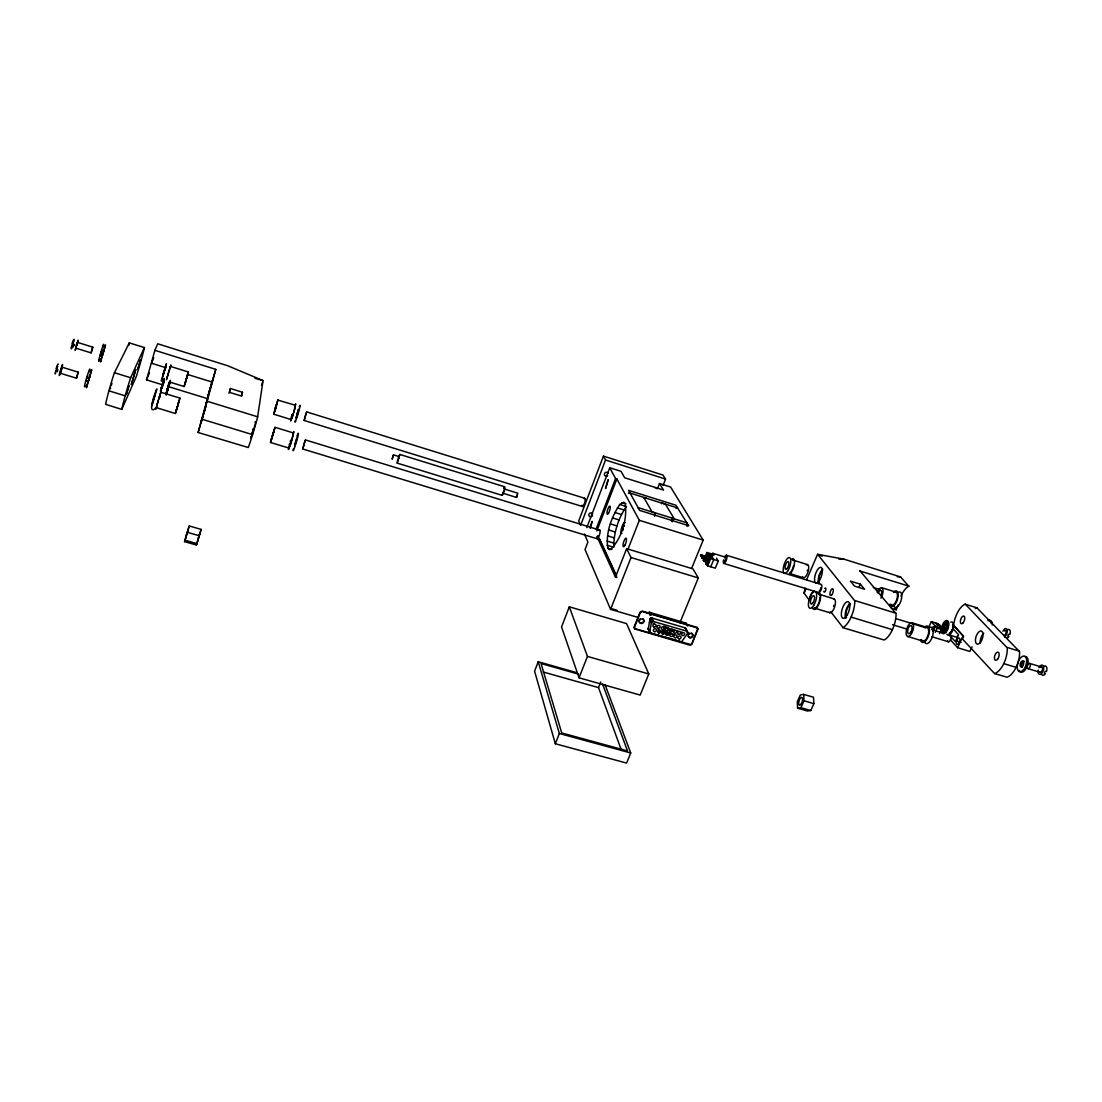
<?xml version="1.0" encoding="UTF-8"?>
<svg xmlns="http://www.w3.org/2000/svg" width="1102" height="1102" viewBox="0 0 1102 1102"><rect width="100%" height="100%" fill="white"/><g stroke="black" fill="none" stroke-linecap="round" stroke-linejoin="round"><path stroke-width="1.5" d="M393.483 454.933L392.133 459.176L393.442 454.837L399.2 456.614L397.891 460.25M290.115 445.318L288.903 448.059L288.986 446.916M168.606 386.43L169.35 384.13L168.73 386.444M170.3 367.613L170.521 366.429L188.428 371.994L186.651 378.165L188.428 371.994M275.032 427.383L270.486 442.467L275.004 427.287L293.407 432.934L292.154 438.775M292.002 417.534L291.08 419.545L273.723 414.187L277.814 400.095L295.336 405.26L294.633 408.911M687.042 625.137L685.596 622.974L649.918 612.423L647.191 613.359M647.976 628.65L650.593 632.989L681.518 641.929L687.758 633.195L685.1 627.823L652.012 618.057L649.794 619.365L648.348 629.27M668.831 634.339L668.597 632.796M58.31 364.197C58.447 362.296 54.15 370.327 57.841 369.501L57.235 371.787C55.1 368.894 54.577 375.768 55.61 373.55M60.073 373.096L61.877 367.09L78.228 372.187L76.424 378.179L60.1 373.206L61.009 370.961M607.106 545.242L613.773 547.267C613.649 532.941 618.167 518.298 626.418 506.576L619.751 504.509C611.472 517.045 605.48 532.996 607.808 548.135L609.117 549.554L610.935 549.347C621.845 537.597 627.451 519.29 625.206 503.421L623.828 502.168L619.751 504.509M76.52 378.082L78.201 372.077M157.324 403.911L156.36 407.657L175.397 413.512L179.915 398.097L160.878 392.257L160.093 394.544M667.826 627.644L664.589 626.459L665.525 628.898A1.598 1.446 -25.6 0 0 666.958 630.799A1.598 1.446 -25.6 0 0 668.473 628.732L668.363 628.512M672.427 630.248L672.495 630.936L672.068 629.035L674.686 630.316M76.19 345.932L75.776 348.136L91.108 352.888L92.775 347.144L77.443 342.378L76.396 345.188M671.504 521.246L672.027 518.174A7.383 2.135 -72.5 0 1 672.261 521.825M210.62 386.83L198.112 432.494L248.267 447.522A20.635 0.799 -73.5 0 0 257.592 417.203L263.047 380.589L227.687 365.74L157.682 343.769L154.9 350.312L146.538 379.873L162.903 384.915M129.347 342.722L114.264 373.11A21.076 1.033 -73.8 0 0 105.627 404.338L121.771 409.393L136.221 376.719A19.836 0.73 -73.8 0 0 144.403 347.598L129.333 342.887A19.877 0.923 -73.8 0 1 128.782 345.477M156.608 407.272C142.861 420.978 162.71 372.476 155.106 394.943M121.771 409.393L121.799 409.228A21.021 0.826 -73.7 0 1 130.504 378.11L144.431 347.433M169.515 381.995L184.158 386.526L186.252 379.212M898.185 604.709L896.284 609.764L891.366 608.249M160.616 390.742L161.87 386.554M161.044 389.598L161.787 386.83L160.878 390.535M809.515 600.549L804.088 593.165L805.025 588.137M242.468 392.257L241.737 396.155L229.56 392.381L230.401 388.496L242.468 392.257L241.517 395.398M637.934 629.49L634.573 628.402L634.201 626.749L640.069 612.12L642.135 611.045L697.18 627.437L697.511 629.09L691.808 644.091L689.769 645.152L634.821 628.953L634.449 627.286L640.317 612.657L642.397 611.582L697.47 627.988L697.8 629.641L691.808 644.091M296.975 438.389L296.975 437.494M293.27 448.9C291.672 458.06 300.254 430.744 298.022 433.43M89.455 371.801C91.976 359.569 81.865 392.147 85.212 386.003M167.463 390.866C163.702 403.511 169.364 383.22 167.532 390.728M295.198 420.427C293.628 429.863 303.05 397.96 299.221 406.886M296.355 417.093L296.259 418.03L296.672 417.19M291.272 417.989L291.08 419.545M103.299 346.992C105.806 334.374 95.213 370.782 99.814 359.032M687.758 633.195L686.849 631.184L652.839 621.321L651.392 622.685L649.698 632.355M250.939 436.75L250.733 438.1L251.242 437.012M288.876 446.696L288.449 449.575L290.405 444.505M73.682 341.592C75.928 334.953 69.743 344.926 73.696 344.568L73.131 346.731C70.087 344.802 71.175 352.351 72.209 346.689M162.71 383.895L162.118 385.672L162.449 385.011M291.052 418.347L290.652 420.964L292.25 416.845M164.212 380.589L164.005 380.906M86.452 379.887L86.411 381.196M102.018 350.601L101.398 352.957M168.454 387.394L168.689 385.92M289.247 445.663L289.647 444.065M291.41 417.355L292.002 415.027M397.684 459.727L397.23 463.115L501.975 495.294M110.365 388.882L110.599 387.918M255.788 421.846L255.072 424.587M61.464 369.39L61.877 367.09M170.287 367.448L170.948 364.969L169.088 370.851M296.782 439.257L294.826 445.594M168.84 385.934L168.537 387.022M166.03 365.451L166.457 363.564L163.371 373.371M162.697 384.116L164.281 378.468L162.214 385.383M160.892 392.615L161.333 390.714L159.322 397.064M197.713 540.517L197.506 541.316L198.098 539.773M100.764 353.673L100.241 356.194L100.888 354.596M203.65 414.035L215.772 369.363L154.9 350.312M294.826 444.037L295.281 442.343M211.667 383.124L211.956 382.022L187.45 374.404M295.804 417.892L296.08 416.887M289.358 444.767L289.895 443.169M161.071 390.879L161.374 389.777M291.507 416.556L292.058 414.49M197.823 540.09L198.635 537.197M199.655 534.442L199.889 533.203L198.911 536.302M196.39 545.022L201.129 529.387L189.268 525.957L188.676 527.431L184.557 541.633L196.39 545.022L201.129 529.387M165.823 366.208L163.978 372.366M166.471 391.981L166.03 393.731L166.622 391.968M169.102 383.51L169.543 381.733L169.116 382.959M160.41 391.293L161.099 388.978M157.09 404.751L155.905 409.255M163.027 384.24L163.702 381.857M166.457 379.859L167.201 377.311M187.85 530.792L188.166 529.539L184.557 541.633M186.031 536.591L185.646 538.052L186.307 536.123M189.268 525.957L187.492 532.376L199.393 535.792M251.821 433.32L252.124 432.246M294.165 410.647L295.763 403.828L294.647 406.28M294.661 409.228L293.903 411.569M57.194 368.908L55.596 371.291M61.437 370.203C65.982 351.304 55.169 386.898 61.023 371.594M76.823 345.339L77.443 342.378M76.988 345.394L78.077 340.16L75.129 350.353L76.203 347.915M162.517 384.612L162.517 384.378M163.068 383L163.922 380.052L162.641 383.661M161.815 388.4L162.462 386.113M163.716 382.49L163.33 383.84M166.967 390.383L167.573 388.703M168.275 386.306L168.881 384.019L168.151 386.292M167.766 389.309L167.16 391.596L168.386 387.876M169.405 384.24L170.438 380.383L169.212 384.887M516.755 495.17L516.521 497.429L517.816 493.186L503.917 488.902M166.691 378.992L167.449 376.443M186.059 536.467L187.216 532.459M275.321 408.084L274.577 411.322L275.555 408.718M87.402 378.165L87.664 377.256M160.837 389.736L161.291 388.276M162.876 383.703L163.316 382.256L162.903 382.986M157.063 404.696L157.586 403.001M159.652 396.995L159.9 396.1M167.284 390.879L166.43 393.827L167.642 390.149M152.283 361.139L151.897 362.53L153.743 357.682M254.769 425.675L254.107 428.003M154.321 397.312L155.203 393.896L154.073 397.354M163.468 373.413L162.669 376.347L163.647 373.495M164.308 371.236L165.176 367.944L163.812 372.931M161.085 388.841L161.498 387.518M162.297 385.397L162.573 384.557M157.379 403.621L157.861 402.051M162.807 384.061L163.068 383.124M161.76 388.414L162.187 387.091M159.377 397.946L159.859 396.403M169.019 385.59L169.46 384.143M296.948 414.779L297.609 412.575M291.878 439.753L293.903 431.529L292.677 433.899M167.256 376.994L167.711 375.534M167.008 390.025L167.435 388.703M168 387.243L168.551 385.452M167.284 390.755L168.179 387.876M168.372 387.587L169.212 385.025M276.23 406.514L277.125 402.726L275.982 405.867M153.55 399.158L152.489 403.167L153.798 399.103M154.776 396.086L153.963 398.497M163.633 372.848L161.333 381.058L162.49 377.683M161.36 387.918L162.531 385.011M157.696 402.464L158.757 398.841M159.184 398.717L159.528 397.547M167.573 375.906L168.565 372.476M167.228 389.281L167.573 388.221M168.124 386.954L168.344 386.196M185.687 381.457L185.012 383.62L186.155 379.859L184.158 386.526M186.954 377.104L187.574 374.9L186.431 378.661L186.885 377.435M212.039 382.449L213.251 378.138L210.757 386.816M154.087 398.469L154.445 397.271M164.405 371.264L162.779 376.746M167.545 389.819L168.661 386.898M177.243 407.051L175.425 413.429M178.056 404.572L179.006 401.183L178.125 404.076M161.636 386.954L162.008 385.975M158.041 401.266L158.399 400.054M162.187 386.898L162.655 385.328M167.89 374.776L168.234 373.633M167.449 388.51L167.862 387.243M210.289 387.959L208.14 395.508L215.772 369.363M203.966 412.658L206.281 404.517L200.895 422.879L202.906 416.267M153.591 398.58L153.949 397.367M161.925 385.962L162.214 384.984M162.187 385.177L161.484 388.262M161.966 386.967L162.242 385.989M177.56 405.894L177.863 404.875M177.45 406.734L177.753 405.729M186.059 380.245L186.527 378.262M186.348 379.308L186.624 378.358M252.771 429.932L253.129 428.747M275.238 407.878L275.789 406.018M293.628 412.506L294.041 411.404M290.281 441.392L290.625 440.221M291.672 440.8L292.03 439.602M167.435 389.281L167.711 388.221M167.807 389.805L168.399 386.885L168.303 387.573M177.353 406.955L176.306 410.426L177.532 406.363M177.78 405.247L179.915 398.097M211.253 384.419L211.956 382.022M198.112 432.494L203.608 413.87M111.247 385.576L111.963 383.234M153.743 399.682L151.856 405.825M158.729 399.034L159.115 397.643M162.49 386.609L161.939 388.4L162.338 387.091M168.537 372.683L168.895 371.36M72.608 345.477L73.063 343.948L71.589 346.262M86.934 378.124L87.719 375.644M101.012 352.805L101.935 349.981M161.966 386.568L161.608 387.849M161.402 388.841L161.76 387.532M159.032 398.029L159.459 396.486M168.813 371.746L170.479 366.47M168.014 386.761L168.771 384.075M168.386 387.298L168.964 384.997M253.749 429.201L253.047 431.571M162.421 384.405L162.779 383.083M168.826 385.576L170.011 381.884L169.033 384.86M228.982 393.221L230.401 388.496M276.203 407.106L275.638 408.966M293.38 413.649L293.711 412.534M163.11 383.813L163.647 382.366L163.151 383.827M297.003 413.608L297.333 412.506M291.314 441.985L291.589 440.745M161.319 388.978L160.782 390.728M159.597 396.155L160.107 394.364M261.587 385.369L262.565 382.174M664.12 631.721L664.162 630.978M167.876 389.24L167.6 390.108M293.036 414.751L293.352 413.443M290.956 443.142L291.286 441.737M252.689 432.7L251.738 435.621M292.691 415.812L293.063 414.352M290.597 444.258L290.983 442.701M295.818 440.593L296.342 439.037M672.344 630.633L669.038 628.966M56.354 371.594L56.781 370.3M292.361 416.818L292.774 415.247M298.008 410.357L298.339 409.365M290.253 445.318L290.694 443.638M503.669 491.161L503.091 492.635M292.044 417.741L292.512 416.074M296.961 416.404L298.807 409.462L298.091 411.087M255.127 422.383L255.388 421.611M398.359 457.482L399.847 454.451L504.578 486.767M398.456 458.129L399.2 456.614M296.934 436.172L297.54 434.546M603.428 456.104L578.715 521.012L580.616 525.365L605.535 460.016L603.428 456.104L663.005 475.058L665.553 479.081L663.073 485.376M586.801 527.679L609.737 467.771L621.06 471.353L624.641 477.758L663.528 490.046L659.492 483.53L657.605 488.324M577.31 672.812L538.217 661.737L534.594 671.187L555.325 743.754L626.597 763.08L630.743 752.997L605.163 684.934M589.873 527.486L592.201 521.398L590.273 528.381M596.154 528.96L615.563 478.543L609.737 467.771M596.843 530.944L616.872 478.957L615.563 478.543M569.307 606.816L561.552 626.942L579.046 677.813L640.179 695.087L648.789 673.956L626.556 623.594L569.307 606.816L587.462 656.406L579.046 677.813M597.656 535.613L616.858 577.503L615.467 577.09L626.639 548.658L692.979 568.88L698.296 577.944L679.879 622.837M628.03 549.085L639.339 520.323L616.872 478.957M555.325 743.754L559.348 733.505L538.217 661.737M638.265 617.506L610.577 609.365L631.033 557.516L626.639 548.658M621.487 750.434L598.524 687.607L600.755 682M665.388 632.369L670.25 634.215A1.598 1.433 -25.7 0 0 670.787 636.488A1.598 1.433 -25.7 0 0 672.978 635.124A1.598 1.433 -25.7 0 0 671.09 633.691L668.363 632.369L668.914 633.526A1.598 1.446 -25.5 0 1 666.862 635.344A1.598 1.446 -25.5 0 1 666.352 632.879A1.598 1.446 -25.5 0 1 668.914 633.526L668.79 633.182M639.215 619.903L639.105 620.178A2.424 2.204 -24.5 0 0 640.427 622.809A2.424 2.204 -24.5 0 0 643.458 621.652A2.424 2.204 -24.5 0 0 642.769 618.787M691.615 568.467L703.186 540.104L670.608 487.043L659.492 483.53M665.883 633.581L665.415 632.3M705.831 557.502L700.789 555.945L700.803 554.747L706.134 556.772L700.803 554.747M700.789 555.945L701.092 555.229M701.905 557.764L702.208 557.02L707.264 558.576L707.264 559.802L701.905 557.764L706.961 559.32L707.264 558.576M702.194 558.246L702.208 557.02M703.324 560.091L703.641 559.334L708.71 560.89L708.696 562.13L703.324 560.091L708.696 562.13M703.627 560.574L706.864 552.501L714.399 554.829M705.831 556.303L705.542 557.02L700.5 555.477M705.831 561.965L704.137 560.863L707.567 553.617L706.864 552.501M704.137 560.863L707.567 553.617M704.426 561.345L707.085 553.659M707.608 557.64L708.793 554.761L710.005 556.703M716.534 558.177L718.284 560.932L715.294 568.164L707.691 565.836L705.914 563.783L708.889 556.551L712.415 557.447L713.738 559.527L710.749 566.772M706.217 564.265L709.371 556.51L707.374 554.141M706.988 564.692L709.963 557.46L708.889 556.551M708.393 561.648L708.71 560.89M707.691 565.836L710.68 558.59L709.963 557.46M146.538 379.873L149.445 372.875M294.826 406.17L295.336 405.26M806.581 579.748L817.588 554.32L843.856 559.127L900.582 576.938L908.764 586.264A17.604 7.686 -71.9 0 0 900.94 596.127M804.088 593.165L806.127 588.44M813.675 591.016L813.276 591.912A4.821 1.846 -72.5 0 0 809.887 598.965M797.572 708.2L800.92 707.691L803.992 700.762L803.689 694.398L800.327 694.963L797.283 701.836L797.572 708.2L807.394 711.024L810.797 710.528L813.868 703.627L813.538 697.249L803.689 694.398M859.009 587.256L860.373 584.198L850.4 581.098L854.56 586.14L864.602 589.253L860.373 584.198M928.793 627.121L931.328 621.666L938.339 623.815C942.389 628.071 933.876 622.492 940.226 625.454L937.513 625.165L935.529 622.947M931.975 629.435L933.036 627.134L934.207 627.506L933.656 630.358M932.471 630L933.036 627.134M932.623 630.936L934.207 627.506M933.063 630.179L933.628 627.313M934.468 627.782L935.267 626.06L941.783 628.126M935.254 632.328L937.168 628.195L931.328 621.666M939.483 633.622L941.397 629.504L939.386 627.258L941.631 627.947L939.744 625.853M962.514 638.609L963.644 636.226L953.299 625.013L954.112 622.368A17.453 8.237 -71.7 0 1 964.98 604.199L976.854 607.753L1019.543 651.599A18.335 9.257 -72 0 1 1007.118 677.234L994.583 673.597L961.922 638.43M957.459 636.143L956.908 637.314L949.373 635L955.365 641.626L958.588 634.78L952.555 628.195M972.074 646.833L969.884 651.447L957.569 647.687L963.052 636.047L953.299 625.013M673.997 630.716L673.584 631.363A1.598 1.433 -26 0 0 675.14 633.154A1.598 1.433 -26 0 0 676.518 631.019A1.598 1.433 -26 0 0 673.997 630.716L672.399 629.917A1.598 1.446 -25.8 0 0 669.892 629.6L669.575 630.082A1.598 1.446 -25.8 0 0 671.063 631.983A1.598 1.446 -25.8 0 0 672.468 629.807L672.399 629.917M273.792 414.132L277.98 399.861M73.131 346.731L74.592 344.43M56.202 369.005L57.855 366.401M72.153 344.099L73.627 341.799M665.718 628.553L665.98 628.264A1.598 1.446 -25.6 0 1 668.473 628.732M584.942 498.352L306.714 411.914L305.502 415.027L304.166 420.468L582.421 506.534M304.166 420.468L306.714 411.914M91.108 352.888L92.775 347.144M670.25 634.215L671.09 633.691M599.75 530.117L305.474 439.946L304.193 443.156L302.774 448.996L597.077 538.754M302.774 448.996L305.474 439.946M639.546 629.958L691.395 644.725M397.23 463.115L399.847 454.451M859.725 570.932L908.985 586.181M830.839 611.83L843.002 627.561A18.83 7.618 -72.5 0 0 854.849 600.934L817.588 554.32L822.23 556.193M976.854 607.753L976.62 607.836A17.425 8.348 -71.7 0 0 975.366 608.524M994.583 673.597L994.844 673.529A18.376 9.147 -72.1 0 0 1007.228 647.811L965.214 604.116M705.914 563.783L707.029 563.921M712.76 553.273C708.848 557.047 713.807 558.604 712.76 553.273L725.777 557.281M838.705 558.99L843.856 559.127M897.276 576.773L900.582 576.938M941.136 627.865L940.35 627.906L941.742 628.787M559.348 733.505L630.743 752.997M543.217 672.013L598.524 687.607M578.509 674.135L541.054 663.542L561.731 732.954L627.534 750.93L602.505 683.791M254.961 378.275L263.047 380.589M185.122 540.242L197.024 543.644M587.462 656.406L648.789 673.956M800.92 707.691L810.797 710.528M803.992 700.762L813.868 703.627M612.065 608.8L617.024 610.26M842.782 627.644L884.093 640A18.706 8.031 -72.4 0 0 896.091 613.621L859.946 570.836M270.486 442.467L288.903 448.059M814.213 608.015L829.765 612.74M907.621 636.446L922.718 641.047M607.808 548.135L611.83 549.361M631.033 557.516L698.296 577.944M956.481 641.006L961.054 642.397M1029.667 663.404A2.741 1.419 -72 0 1 1029.557 667.702A2.741 1.419 -72 0 1 1027.216 666.93A2.741 1.419 -72 0 1 1029.667 663.404L1041.762 667.109M607.588 535.861L614.227 537.886M892.51 624.696L907.29 629.214M931.934 636.749L948.367 641.763M1027.959 668.611L1040.054 672.303M607.037 541.041L613.69 543.079M108.919 390.838L125.201 395.811M202.107 419.256L252.565 434.629M851.088 617.079L892.413 629.669M1003.757 663.611L1016.099 667.371M167.821 386.43L207.135 398.538M610.425 523.905L617.051 525.943M114.388 372.724L130.628 377.724M207.355 401.335L257.689 416.818M854.835 600.562L896.078 613.249M1007.187 647.439L1019.502 651.227M502.622 493.159L516.521 497.429M710.68 558.59L718.284 560.932M937.168 628.195L941.397 629.504M933.546 627.699L934.716 628.071M723.835 563.439L818.552 592.545M702.511 557.502L707.567 559.045M818.621 594.143L834.186 598.923M912.029 622.809A7.163 3.182 -72.3 0 1 911.368 633.912A7.163 3.182 -72.3 0 1 906.119 632.19A7.163 3.182 -72.3 0 1 912.029 622.809L927.113 627.437M608.745 530.021L615.384 532.046M708.999 561.373L703.641 559.334M896.188 618.718L925.749 627.782M932.32 629.807L942.182 632.823M614.847 512.471L621.487 514.524M639.339 520.323L703.186 540.104M612.505 517.926L619.131 519.965M790.244 573.687L803.413 577.751M726.425 555.229L821.128 584.459M621.969 502.553L625.991 503.807M654.616 516.328A7.397 2.066 -72.6 0 0 654.436 512.692L638.099 507.595A7.425 1.997 -72.6 0 1 638.347 508.435M672.027 518.174L686.849 522.803A7.37 2.204 -72.5 0 1 687.111 526.439M807.587 564.637L792.779 560.036A6.901 2.521 -72.2 0 1 793.33 560.436M881.71 587.697L896.091 592.173M617.327 507.884L623.98 509.95M151.497 363.247L166.209 367.806M873.307 587.531L879.809 589.556M646.034 498.145L630.027 493.007A7.232 1.887 -72.5 0 0 628.415 493.365M661.42 503.71A7.191 2.025 -72.4 0 1 663.128 503.394L677.578 507.926A7.177 2.094 -72.4 0 0 675.829 508.229M605.535 460.016L665.553 479.081M708.063 564.334L706.726 564.21L707.98 565.064M673.749 631.019L672.551 630.757M668.473 632.562L670.898 633.76M665.966 631.666L670.539 633.953M950.337 639.642L957.569 647.687M895.279 608.593L896.284 609.764M709.895 553.438L711.189 555.504L708.159 554.568L705.197 561.772L706.396 563.728M703.916 559.692L704.619 560.822M697.18 627.437L697.952 628.911M686.133 623.209L687.731 625.964M685.596 622.974L686.973 625.564M685.747 628.168L687.951 632.479M664.313 627.327L664.396 627.479A1.598 1.446 -25.4 0 1 662.715 629.6A1.598 1.446 -25.4 0 1 661.71 627.313A1.598 1.446 -25.4 0 1 664.396 627.479M685.1 627.823L686.849 631.184M664.189 631.198L664.905 632.617M669.341 628.498L669.892 629.6M669.217 628.65L669.768 629.752M667.84 627.865L668.542 629.394L667.84 627.975M665.608 628.719L664.534 626.542L665.525 628.898M666.255 631.501L666.793 632.603M667.027 633.209L667.385 633.912M663.294 626.335L664.41 628.567M663.693 630.909L664.795 633.154M662.233 630.482L663.335 632.727M658.197 629.297L659.285 631.542M649.918 612.423L651.172 614.985M649.326 612.326L650.566 614.888M652.012 618.057L653.61 621.39M649.023 612.326L650.263 614.888M648.72 612.381L649.96 614.944M651.241 618.002L652.839 621.321M651.048 618.043L652.646 621.363M650.855 618.112L652.453 621.432M650.511 618.305L652.274 621.528M650.345 618.429L651.943 621.748M649.904 619.062L651.502 622.396M649.794 619.365L651.392 622.685M649.009 629.614L650.593 632.989M647.935 628.112L649.932 632.631M599.64 538.947L616.5 575.685M597.064 536.77L615.467 577.09M634.063 627.465L634.821 628.953M584.391 533.988L587.917 542.046L585.038 549.526L610.577 609.365M949.373 635.647A3.361 1.57 -72.2 0 1 951.191 636.832A3.361 1.57 -72.2 0 1 949.759 641.102A3.361 1.57 -72.2 0 1 947.651 640.813M1044.145 666.283A4.835 2.548 -71.9 0 1 1046.569 667.082A4.835 2.548 -71.9 0 1 1046.473 671.476L1045.178 671.283L1044.283 673.129L1045.385 673.666A4.835 2.548 -71.9 0 1 1041.542 674.231M1038.979 667.743A4.835 2.535 -71.9 0 1 1043.539 666.393A4.835 2.535 -71.9 0 1 1041.059 673.928A4.835 2.535 -71.9 0 1 1038.194 670.126M1040.963 667.233A2.741 1.433 -71.9 0 1 1042.506 668.377A2.741 1.433 -71.9 0 1 1041.404 671.724A2.741 1.433 -71.9 0 1 1039.489 671.724M592.435 515.901A2.025 1.901 -25.5 0 1 592.077 516.287M591.14 516.755A2.025 1.901 -25.5 0 1 588.867 515.447A2.025 1.901 -25.5 0 1 590.135 513.091A2.025 1.901 -25.5 0 1 592.628 513.987M607.643 475.678A2.052 1.928 -29.5 0 1 604.695 475.417A2.052 1.928 -29.5 0 1 605.37 472.579A2.052 1.928 -29.5 0 1 608.194 473.337M654.932 487.759A2.039 1.887 -32 0 1 657.054 488.765M846.556 617.575A7.232 2.948 -72.5 0 1 846.501 610.673A7.232 2.948 -72.5 0 1 850.386 604.447M845.689 618.36A8.678 3.526 -72.5 0 1 845.923 610.577A8.678 3.526 -72.5 0 1 850.028 603.455M819.42 582.462A6.86 2.645 -72.2 0 1 819.323 576.442A6.86 2.645 -72.2 0 1 822.629 570.313M818.414 582.669A8.237 3.168 -72.2 0 1 822.739 569.114M824.778 588.454A2.121 0.826 -72.3 0 1 825.894 588.799A2.121 0.826 -72.3 0 1 824.985 591.664A2.121 0.826 -72.3 0 1 823.869 591.306M820.838 587.71A2.121 0.813 -72.3 0 1 820.425 589.267M819.943 590.107A2.121 0.813 -72.3 0 1 819.42 590.52M724.868 558.122A2.149 0.703 -72.6 0 1 726.053 557.901A2.149 0.703 -72.6 0 1 725.075 561.056A2.149 0.703 -72.6 0 1 724.234 560.174M724.62 556.923A4.298 1.405 -72.6 0 1 727.003 556.744A4.298 1.405 -72.6 0 1 724.689 563.108A4.298 1.405 -72.6 0 1 723.504 559.981M820.687 584.473A4.243 1.639 -72.3 0 1 821.403 589.005A4.243 1.639 -72.3 0 1 818.194 592.27M584.28 498.765A4.284 1.019 -72.8 0 1 585.203 500.336A4.284 1.019 -72.8 0 1 583.344 505.763A4.284 1.019 -72.8 0 1 582.104 505.129M929.11 627.727A8.568 3.912 -72.3 0 1 933.229 631.102A8.568 3.912 -72.3 0 1 929.826 641.612A8.568 3.912 -72.3 0 1 924.55 641.819M924.179 627.617A8.582 3.885 -72.3 0 1 929.372 629.063A8.582 3.885 -72.3 0 1 926.052 640.455A8.582 3.885 -72.3 0 1 920.597 639.945M925.776 627.575A7.149 3.237 -72.3 0 1 927.856 635.73A7.149 3.237 -72.3 0 1 921.492 639.615M807.353 570.106A4.133 1.543 -72.2 0 1 807.256 570.616M791.415 559.361A8.279 3.03 -72.2 0 1 794.253 564.899A8.279 3.03 -72.2 0 1 788.591 574.555M793.578 565.601A6.901 2.521 -72.2 0 1 792.82 568.191M792.49 569.018A6.901 2.521 -72.2 0 1 791.746 570.533M791.332 571.208A6.901 2.521 -72.2 0 1 790.506 572.282M790.093 572.682A6.901 2.521 -72.2 0 1 789.679 572.971M806.471 564.871A6.887 2.576 -72.2 0 1 807.973 571.938A6.887 2.576 -72.2 0 1 802.628 576.966M1024.791 656.516A8.155 4.188 -72 0 1 1027.009 666.682A8.155 4.188 -72 0 1 1019.198 670.388M1022.394 667.357A3.168 1.625 -72 0 1 1021.829 663.831A3.168 1.625 -72 0 1 1024.364 661.338M622.85 530.53A3.637 0.964 -72.8 0 1 623.098 528.891M624.007 526.288A3.637 0.964 -72.8 0 1 624.379 525.613M644.298 498.338A7.218 1.956 -72.5 0 1 645.965 498.008M621.886 533.451A5.827 1.543 -72.8 0 1 621.721 527.472A5.827 1.543 -72.8 0 1 625.233 522.692M833.897 605.301A4.353 1.722 -72.5 0 1 833.608 606.389M817.119 593.344A8.733 3.375 -72.5 0 1 819.943 601.086A8.733 3.375 -72.5 0 1 813.028 608.814M812.753 608.332A8.733 3.375 -72.5 0 1 812.532 607.712M819.241 594.612A7.273 2.81 -72.5 0 1 819.668 595.521M819.888 597.573A7.273 2.81 -72.5 0 1 819.351 601.072M819.089 601.995A7.273 2.81 -72.5 0 1 818.428 603.758M818.028 604.585A7.273 2.81 -72.5 0 1 817.188 606.045M816.734 606.637A7.273 2.81 -72.5 0 1 815.838 607.546M815.397 607.836A7.273 2.81 -72.5 0 1 814.97 608.015M833.401 598.923A7.259 2.879 -72.5 0 1 834.71 606.761A7.259 2.879 -72.5 0 1 829.145 612.257M980.257 642.948A6.874 3.347 -71.9 0 1 983.755 633.251M944.813 632.341A5.538 2.562 -72 0 1 943.257 625.716A5.538 2.562 -72 0 1 948.299 623.47M948.271 626.57A5.538 2.562 -72 0 1 946.356 631.005M945.984 631.46A5.538 2.562 -72 0 1 945.199 632.135M945.364 624.269A3.458 1.598 -72 0 1 947.307 626.088A3.458 1.598 -72 0 1 944.896 630.468A3.458 1.598 -72 0 1 943.808 627.121M943.932 626.694A3.458 1.598 -72 0 1 944.896 624.793M952.638 624.379A5.538 2.576 -72 0 1 952.748 627.947M952.142 630.027A5.538 2.576 -72 0 1 951.549 631.294M951.205 631.873A5.538 2.576 -72 0 1 950.461 632.837M950.076 633.209A5.538 2.576 -72 0 1 949.29 633.719M951.784 629.917A5.538 2.576 -72 0 1 951.508 630.564M950.847 631.763A5.538 2.576 -72 0 1 950.475 632.272M949.704 633.099A5.538 2.576 -72 0 1 949.318 633.402M950.723 622.107A6.915 3.223 -72 0 1 953.01 629.531A6.915 3.223 -72 0 1 946.783 634.242M1007.793 629.752A4.601 2.287 -71.5 0 1 1009.997 630.413A4.601 2.287 -71.5 0 1 1009.859 634.532L1008.633 634.353L1007.793 636.116L1008.853 636.639A4.601 2.287 -71.5 0 1 1006.856 638.265M1002.93 631.17A4.601 2.287 -71.5 0 1 1007.132 629.876A4.601 2.287 -71.5 0 1 1004.528 637.066M1004.363 630.936A2.603 1.295 -71.5 0 1 1006.126 632.341A2.603 1.295 -71.5 0 1 1003.867 635.413M878.156 593.179A4.077 1.708 -72 0 1 881.173 590.465A4.077 1.708 -72 0 1 880.884 595.672M898.612 592.215A8.141 3.513 -71.9 0 1 900.968 600.769A8.141 3.513 -71.9 0 1 894.011 606.499M893.405 592.463A8.141 3.499 -71.9 0 1 898.116 593.606A8.141 3.499 -71.9 0 1 894.976 604.406A8.141 3.499 -71.9 0 1 890.003 604.158M894.865 592.353A6.791 2.907 -71.9 0 1 896.808 599.474A6.791 2.907 -71.9 0 1 891.022 604.268M877.192 592.518A6.805 2.851 -72 0 1 882.482 588.316A6.805 2.851 -72 0 1 880.953 598.138M599.033 530.503A4.518 1.143 -73 0 1 600.067 532.28A4.518 1.143 -73 0 1 598.083 537.996A4.518 1.143 -73 0 1 596.719 537.211M691.477 633.071A2.411 2.163 -26.7 0 1 691.946 636.584A2.411 2.163 -26.7 0 1 688.199 636.198M688.199 634.311A2.411 2.163 -26.7 0 1 689.466 633.113M639.739 619.186A2.424 2.204 -24.5 0 1 640.221 618.828M677.868 630.867A1.584 1.433 -26.2 0 1 677.096 630.978M682.055 631.969A1.584 1.433 -26.4 0 1 681.491 632.149M654.037 623.222A1.598 1.446 -25.1 0 1 652.99 623.773M670.071 633.127A1.584 1.433 -25.7 0 1 669.479 633.182M674.41 634.173A1.584 1.433 -25.9 0 1 673.845 634.353M665.029 627.437A1.584 1.433 -25.7 0 1 663.817 626.446M503.628 487.828A4.449 0.854 -73 0 1 504.785 487.938A4.449 0.854 -73 0 1 503.187 493.696A4.449 0.854 -73 0 1 501.741 494.578M988.191 620.839A7.755 3.774 -71.6 0 1 992.268 624.999M987.915 619.93A7.755 3.774 -71.6 0 1 990.794 622.864M137.915 368.881L140.477 360.271L137.915 368.881M274.109 430.372L271.395 439.422L274.109 430.372M131.358 384.46L135.753 369.652L131.358 384.46M86.535 386.582L86.493 387.794L91.741 369.68L86.535 386.582M88.119 381.774L90.13 375.231L88.119 381.774M100.64 360.767L100.557 361.993L105.503 344.912L100.64 360.767M102.1 356.29L103.987 350.133L102.1 356.29M126.303 394.544L128.934 385.838L126.303 394.544M208.333 396.155L206.143 403.607L208.333 396.155M608.125 479.88L605.59 488.462L608.125 479.88M712.291 557.97L709.757 556.896L712.291 557.97M710.349 554.871L707.759 553.879L710.349 554.871M688.64 525.682L639.67 510.419L628.567 490.362L675.898 505.226L688.64 525.682M674.245 518.753L652.04 511.838L643.788 497.443L665.443 504.234L674.245 518.753M847.149 615.081A8.692 3.513 -72.5 0 0 848.196 601.706A8.692 3.513 -72.5 0 0 841.363 613.18A8.692 3.513 -72.5 0 0 847.149 615.081M819.323 580.685A8.237 3.154 -72.2 0 0 821.293 567.53A8.237 3.154 -72.2 0 0 814.681 577.407A8.237 3.154 -72.2 0 0 819.323 580.685M831.803 594.804A3.526 1.391 -72.3 0 0 833.002 588.991A3.526 1.391 -72.3 0 0 830.068 592.601A3.526 1.391 -72.3 0 0 831.803 594.804M910.734 632.204A4.298 1.915 -72.3 0 0 911.147 625.537A4.298 1.915 -72.3 0 0 907.607 631.157A4.298 1.915 -72.3 0 0 910.734 632.204M787.365 568.205A4.146 1.501 -72.3 0 0 788.412 561.607A4.146 1.501 -72.3 0 0 785.175 566.58A4.146 1.501 -72.3 0 0 787.365 568.205M787.778 570.932A8.279 3.003 -72.3 0 0 789.845 557.736A8.279 3.003 -72.3 0 0 783.37 567.723A8.279 3.003 -72.3 0 0 787.778 570.932M1022.973 670.305A8.155 4.188 -72 0 0 1025.397 656.737A8.155 4.188 -72 0 0 1017.435 664.671A8.155 4.188 -72 0 0 1022.973 670.305M1022.766 665.842A3.168 1.625 -72 0 0 1022.904 660.897A3.168 1.625 -72 0 0 1020.094 664.961A3.168 1.625 -72 0 0 1022.766 665.842M813.235 602.436A4.367 1.681 -72.5 0 0 813.841 595.727A4.367 1.681 -72.5 0 0 810.48 601.499A4.367 1.681 -72.5 0 0 813.235 602.436M813.979 604.957A8.733 3.347 -72.5 0 0 815.163 591.554A8.733 3.347 -72.5 0 0 808.455 603.152A8.733 3.347 -72.5 0 0 813.979 604.957M997.875 658.803A4.243 2.108 -72.1 0 0 998.109 652.191A4.243 2.108 -72.1 0 0 994.403 657.66A4.243 2.108 -72.1 0 0 997.875 658.803M962.969 622.974A4.022 1.901 -71.7 0 0 964.222 616.321A4.022 1.901 -71.7 0 0 960.476 620.357A4.022 1.901 -71.7 0 0 962.969 622.974M980.477 642.342A6.887 3.334 -71.9 0 0 981.744 631.212A6.887 3.334 -71.9 0 0 975.49 639.174A6.887 3.334 -71.9 0 0 980.477 642.342M958.836 643.293A3.361 1.584 -72.1 0 0 959.139 638.03A3.361 1.584 -72.1 0 0 956.26 642.342A3.361 1.584 -72.1 0 0 958.836 643.293M946.012 630.881A5.538 2.562 -72 0 0 947.1 621.941A5.538 2.562 -72 0 0 942.182 628.374A5.538 2.562 -72 0 0 946.012 630.881M945.668 629.449A3.458 1.598 -72 0 0 946.342 623.87A3.458 1.598 -72 0 0 943.271 627.878A3.458 1.598 -72 0 0 945.668 629.449M946.246 631.832A6.915 3.21 -72 0 0 947.61 620.66A6.915 3.21 -72 0 0 941.466 628.719A6.915 3.21 -72 0 0 946.246 631.832M945.433 628.498A2.08 0.964 -72 0 0 945.847 625.151A2.08 0.964 -72 0 0 944.001 627.561A2.08 0.964 -72 0 0 945.433 628.498M608.483 513.27A4.256 1.074 -72.7 0 0 610.136 506.328A4.256 1.074 -72.7 0 0 607.312 510.942A4.256 1.074 -72.7 0 0 608.483 513.27M625.068 544.98A4.504 1.212 -72.9 0 0 626.088 538.189A4.504 1.212 -72.9 0 0 623.098 544.292A4.504 1.212 -72.9 0 0 625.068 544.98M690.127 637.838A2.411 2.163 -26.7 0 0 692.869 634.793A2.411 2.163 -26.7 0 0 688.874 634.297A2.411 2.163 -26.7 0 0 690.127 637.838M641.157 623.457A2.424 2.204 -24.5 0 0 643.899 620.371A2.424 2.204 -24.5 0 0 639.849 619.875A2.424 2.204 -24.5 0 0 641.157 623.457M654.574 631.694A1.598 1.446 -24.9 0 0 656.406 629.683A1.598 1.446 -24.9 0 0 653.748 629.325A1.598 1.446 -24.9 0 0 654.574 631.694M679.149 638.926A1.598 1.433 -26 0 0 680.967 636.901A1.598 1.433 -26 0 0 678.322 636.57A1.598 1.433 -26 0 0 679.149 638.926M675.223 637.755A1.598 1.433 -25.8 0 0 676.903 635.634A1.598 1.433 -25.8 0 0 674.231 635.468A1.598 1.433 -25.8 0 0 675.223 637.755M682.909 635.537A1.598 1.433 -26.3 0 0 684.59 633.416A1.598 1.433 -26.3 0 0 681.918 633.251A1.598 1.433 -26.3 0 0 682.909 635.537M678.873 634.353A1.598 1.433 -26.1 0 0 680.568 632.231A1.598 1.433 -26.1 0 0 677.882 632.066A1.598 1.433 -26.1 0 0 678.873 634.353M658.197 628.305A1.598 1.446 -25.2 0 0 660.07 626.322A1.598 1.446 -25.2 0 0 657.412 625.908A1.598 1.446 -25.2 0 0 658.197 628.305M654.271 627.121A1.598 1.446 -25.1 0 0 655.965 624.999A1.598 1.446 -25.1 0 0 653.266 624.834A1.598 1.446 -25.1 0 0 654.271 627.121M658.968 633.003A1.598 1.446 -25.1 0 0 660.773 630.978A1.598 1.446 -25.1 0 0 658.114 630.647A1.598 1.446 -25.1 0 0 658.968 633.003M663.115 634.201A1.598 1.446 -25.3 0 0 664.795 632.08A1.598 1.446 -25.3 0 0 662.095 631.914A1.598 1.446 -25.3 0 0 663.115 634.201M801.374 703.751A4.119 1.625 -74.1 0 0 801.801 697.359A4.119 1.625 -74.1 0 0 798.716 702.814A4.119 1.625 -74.1 0 0 801.374 703.751"/></g></svg>
